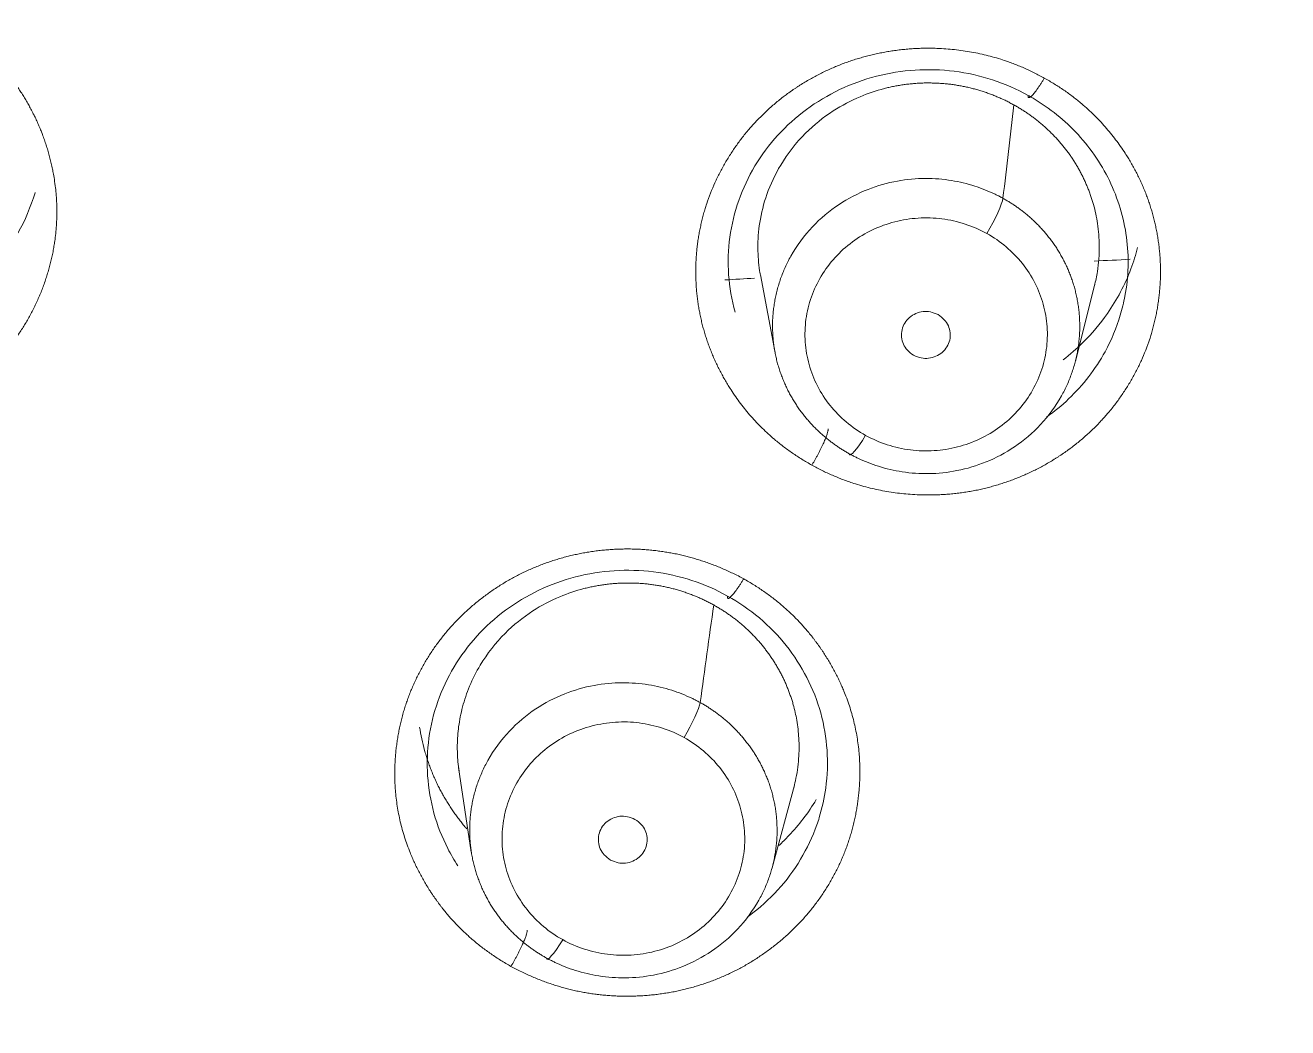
# Model space of a CAD drawing. Extents: x 6534 to 7663, y 0 to 827.
# Drawn here: x 7075.9 to 7087.56, y 495.25 to 504.51 of the extents above; entities that cross this region are included whole.
import ezdxf

# ---------------------------------------------------------------- set-up
doc = ezdxf.new("R2010")
doc.units = 0
doc.header["$LTSCALE"] = 30
doc.header["$MEASUREMENT"] = 0
doc.layers.add('1', color=7, linetype='CONTINUOUS')

msp = doc.modelspace()

# ---------------------------------------------------------------- linework, layer by layer
at = {"layer": '1', "color": 7, "linetype": 'Continuous', "lineweight": 18}
for p, q in [((7082.691, 502.205), (7082.827, 501.486)), ((7085.601, 501.409), (7085.781, 502.119)), ((7079.903, 497.655), (7080.021, 496.874)), ((7082.799, 496.727), (7083.006, 497.491))]:
    msp.add_line(p, q, dxfattribs=at)
at = {"layer": '1', "color": 7, "linetype": 'Continuous', "lineweight": 13}
msp.add_line((7083.513, 500.552), (7083.513, 500.553), dxfattribs=at)
at = {"layer": '1', "color": 7, "linetype": 'Continuous', "lineweight": 18}
for centre, major_axis, ratio, start_param, end_param in [((7103.394, 533.307), (-60.5, 0), 0.961466, 4.72417, 7.004197), ((7103.394, 533.445), (-59.925, 0), 0.961466, 4.712389, 7.853982), ((7103.394, 533.445), (60, 0), 0.961466, 1.582577, 4.712389), ((7084.782, 502.67), (-0.146, -0.262), 0.137463, 1.328185, 2.818886), ((7083.663, 500.806), (0.146, 0.262), 0.137512, 2.943932, 4.469525), ((7081.986, 498.014), (-0.146, -0.262), 0.137566, 1.328478, 2.801374), ((7080.865, 496.147), (0.146, 0.262), 0.137615, 2.926683, 4.469345)]:
    msp.add_ellipse(centre, major_axis=major_axis, ratio=ratio, start_param=start_param, end_param=end_param, dxfattribs=at)
at = {"layer": '1', "color": 7, "linetype": 'Continuous', "lineweight": 13}
for centre, major_axis, start_param, end_param in [((7103.394, 533.307), (59.425, 0), 1.570796, 4.70194), ((7103.394, 533.307), (57.948, 0), 1.579187, 4.712389), ((7103.394, 533.352), (57.403, 0), 1.579486, 4.712389)]:
    msp.add_ellipse(centre, major_axis=major_axis, ratio=0.961466, start_param=start_param, end_param=end_param, dxfattribs=at)
for points, degree, knots in [([(7075.481, 504.326), (7075.801, 504.046), (7075.979, 503.686), (7076.07, 503.503), (7076.177, 503.104), (7076.213, 502.495), (7076.067, 502.101), (7075.921, 501.706), (7075.632, 501.4), (7075.345, 501.097), (7074.956, 500.921), (7074.571, 500.747), (7074.146, 500.727), (7073.936, 500.717), (7073.518, 500.777), (7073.32, 500.845), (7072.932, 500.977), (7072.605, 501.255)], 2, [0, 0, 0, 0.125, 0.125, 0.1875, 0.25, 0.375, 0.375, 0.5, 0.5, 0.625, 0.625, 0.75, 0.75, 0.8125, 0.875, 0.875, 1, 1, 1]), ([(7083.167, 500.448), (7082.797, 500.653), (7082.412, 501.137), (7082.223, 501.502), (7082.113, 501.894), (7082.085, 502.3), (7082.112, 502.502), (7082.167, 502.91), (7082.599, 503.627), (7082.941, 503.878), (7083.109, 504.001), (7083.489, 504.179), (7083.895, 504.282), (7084.108, 504.295), (7084.318, 504.307), (7084.945, 504.228), (7085.314, 504.023)], 2, [0, 0, 0, 0.125, 0.1875, 0.25, 0.3125, 0.375, 0.375, 0.5, 0.625, 0.625, 0.6875, 0.75, 0.8125, 0.8125, 0.875, 1, 1, 1]), ([(7085.314, 504.023), (7085.684, 503.818), (7086.069, 503.334), (7086.258, 502.969), (7086.368, 502.577), (7086.397, 502.171), (7086.369, 501.969), (7086.314, 501.561), (7085.883, 500.844), (7085.541, 500.593), (7085.373, 500.47), (7084.993, 500.292), (7084.587, 500.188), (7084.373, 500.176), (7084.163, 500.164), (7083.536, 500.243), (7083.167, 500.448)], 2, [0, 0, 0, 0.125, 0.1875, 0.25, 0.3125, 0.375, 0.375, 0.5, 0.625, 0.625, 0.6875, 0.75, 0.8125, 0.8125, 0.875, 1, 1, 1]), ([(7083.663, 500.723), (7083.599, 500.758), (7083.54, 500.8), (7083.429, 500.893), (7083.379, 500.944), (7083.29, 501.056), (7083.251, 501.116), (7083.186, 501.243), (7083.16, 501.309), (7083.122, 501.445), (7083.11, 501.515), (7083.101, 501.655), (7083.103, 501.726), (7083.122, 501.866), (7083.139, 501.935), (7083.186, 502.068), (7083.217, 502.133), (7083.29, 502.255), (7083.333, 502.312), (7083.429, 502.418), (7083.483, 502.467), (7083.599, 502.552), (7083.662, 502.59), (7083.793, 502.652), (7083.862, 502.677), (7084.004, 502.713), (7084.076, 502.725), (7084.223, 502.734), (7084.296, 502.732), (7084.441, 502.714), (7084.513, 502.697), (7084.652, 502.652), (7084.719, 502.623), (7084.783, 502.588)], 3, [0, 0, 0, 0, 0.0625, 0.0625, 0.125, 0.125, 0.1875, 0.1875, 0.25, 0.25, 0.3125, 0.3125, 0.375, 0.375, 0.4375, 0.4375, 0.5, 0.5, 0.5625, 0.5625, 0.625, 0.625, 0.6875, 0.6875, 0.75, 0.75, 0.8125, 0.8125, 0.875, 0.875, 0.9375, 0.9375, 1, 1, 1, 1]), ([(7084.783, 502.588), (7084.846, 502.553), (7084.906, 502.511), (7085.016, 502.418), (7085.066, 502.367), (7085.156, 502.255), (7085.194, 502.195), (7085.259, 502.068), (7085.285, 502.002), (7085.323, 501.866), (7085.335, 501.796), (7085.345, 501.656), (7085.342, 501.585), (7085.323, 501.445), (7085.306, 501.376), (7085.259, 501.243), (7085.229, 501.178), (7085.156, 501.056), (7085.113, 500.999), (7085.016, 500.893), (7084.962, 500.844), (7084.846, 500.759), (7084.784, 500.721), (7084.652, 500.659), (7084.583, 500.634), (7084.442, 500.598), (7084.369, 500.586), (7084.223, 500.577), (7084.149, 500.579), (7084.004, 500.597), (7083.932, 500.614), (7083.793, 500.659), (7083.726, 500.688), (7083.663, 500.723)], 3, [0, 0, 0, 0, 0.0625, 0.0625, 0.125, 0.125, 0.1875, 0.1875, 0.25, 0.25, 0.3125, 0.3125, 0.375, 0.375, 0.4375, 0.4375, 0.5, 0.5, 0.5625, 0.5625, 0.625, 0.625, 0.6875, 0.6875, 0.75, 0.75, 0.8125, 0.8125, 0.875, 0.875, 0.9375, 0.9375, 1, 1, 1, 1]), ([(7086.016, 501.832), (7085.981, 501.716), (7085.863, 501.433), (7085.619, 501.117), (7085.407, 500.943), (7085.335, 500.892)], 3, [0, 0, 0, 0, 0.311021, 0.778639, 1, 1, 1, 1]), ([(7080.387, 495.818), (7080.014, 496.028), (7079.762, 496.345), (7079.634, 496.506), (7079.442, 496.875), (7079.276, 497.463), (7079.333, 497.877), (7079.391, 498.293), (7079.607, 498.65), (7079.822, 499.004), (7080.165, 499.254), (7080.504, 499.502), (7080.916, 499.606), (7081.118, 499.657), (7081.54, 499.682), (7081.748, 499.655), (7082.156, 499.603), (7082.537, 499.398)], 2, [0, 0, 0, 0.125, 0.125, 0.1875, 0.25, 0.375, 0.375, 0.5, 0.5, 0.625, 0.625, 0.75, 0.75, 0.8125, 0.875, 0.875, 1, 1, 1]), ([(7082.537, 499.398), (7082.91, 499.188), (7083.162, 498.871), (7083.29, 498.71), (7083.482, 498.341), (7083.648, 497.753), (7083.591, 497.339), (7083.534, 496.923), (7083.317, 496.566), (7083.102, 496.212), (7082.759, 495.962), (7082.42, 495.714), (7082.008, 495.61), (7081.806, 495.559), (7081.384, 495.534), (7081.176, 495.56), (7080.768, 495.612), (7080.387, 495.818)], 2, [0, 0, 0, 0.125, 0.125, 0.1875, 0.25, 0.375, 0.375, 0.5, 0.5, 0.625, 0.625, 0.75, 0.75, 0.8125, 0.875, 0.875, 1, 1, 1]), ([(7080.865, 496.065), (7080.802, 496.1), (7080.742, 496.141), (7080.632, 496.234), (7080.581, 496.286), (7080.492, 496.398), (7080.453, 496.458), (7080.388, 496.585), (7080.362, 496.651), (7080.324, 496.787), (7080.312, 496.857), (7080.303, 496.998), (7080.305, 497.069), (7080.325, 497.209), (7080.341, 497.278), (7080.388, 497.411), (7080.419, 497.476), (7080.492, 497.598), (7080.535, 497.655), (7080.632, 497.761), (7080.686, 497.81), (7080.802, 497.896), (7080.865, 497.933), (7080.996, 497.996), (7081.065, 498.021), (7081.207, 498.057), (7081.28, 498.069), (7081.426, 498.078), (7081.5, 498.076), (7081.645, 498.057), (7081.717, 498.041), (7081.856, 497.996), (7081.923, 497.967), (7081.986, 497.932)], 3, [0, 0, 0, 0, 0.0625, 0.0625, 0.125, 0.125, 0.1875, 0.1875, 0.25, 0.25, 0.3125, 0.3125, 0.375, 0.375, 0.4375, 0.4375, 0.5, 0.5, 0.5625, 0.5625, 0.625, 0.625, 0.6875, 0.6875, 0.75, 0.75, 0.8125, 0.8125, 0.875, 0.875, 0.9375, 0.9375, 1, 1, 1, 1]), ([(7081.986, 497.932), (7082.05, 497.896), (7082.11, 497.855), (7082.22, 497.762), (7082.271, 497.71), (7082.36, 497.598), (7082.399, 497.538), (7082.464, 497.411), (7082.489, 497.345), (7082.527, 497.209), (7082.539, 497.139), (7082.549, 496.998), (7082.547, 496.927), (7082.527, 496.788), (7082.511, 496.719), (7082.463, 496.585), (7082.433, 496.52), (7082.36, 496.398), (7082.317, 496.341), (7082.22, 496.235), (7082.166, 496.186), (7082.05, 496.1), (7081.987, 496.063), (7081.856, 496), (7081.787, 495.975), (7081.645, 495.939), (7081.572, 495.927), (7081.426, 495.918), (7081.352, 495.92), (7081.207, 495.939), (7081.135, 495.955), (7080.996, 496), (7080.929, 496.029), (7080.865, 496.065)], 3, [0, 0, 0, 0, 0.0625, 0.0625, 0.125, 0.125, 0.1875, 0.1875, 0.25, 0.25, 0.3125, 0.3125, 0.375, 0.375, 0.4375, 0.4375, 0.5, 0.5, 0.5625, 0.5625, 0.625, 0.625, 0.6875, 0.6875, 0.75, 0.75, 0.8125, 0.8125, 0.875, 0.875, 0.9375, 0.9375, 1, 1, 1, 1]), ([(7079.897, 496.746), (7079.863, 496.798), (7079.832, 496.852), (7079.75, 497.011), (7079.708, 497.121), (7079.676, 497.233)], 3, [0, 0, 0, 0, 0.344477, 0.344477, 1, 1, 1, 1]), ([(7083.235, 497.193), (7083.228, 497.17), (7083.221, 497.148), (7083.174, 497.015), (7083.123, 496.908), (7083.002, 496.706), (7082.931, 496.611), (7082.772, 496.436), (7082.683, 496.356), (7082.582, 496.281), (7082.576, 496.277), (7082.571, 496.273)], 3, [0, 0, 0, 0, 0.0625, 0.0625, 0.369249, 0.369249, 0.675997, 0.675997, 0.982746, 0.982746, 1, 1, 1, 1])]:
    msp.add_open_spline(points, degree=degree, knots=knots, dxfattribs=at)
at = {"layer": '1', "color": 7, "linetype": 'Continuous', "lineweight": 18}
for points, knots in [([(7082.457, 501.862), (7082.425, 501.974), (7082.406, 502.09), (7082.39, 502.322), (7082.394, 502.439), (7082.425, 502.669), (7082.453, 502.783), (7082.531, 503.004), (7082.581, 503.11), (7082.702, 503.312), (7082.772, 503.407), (7082.932, 503.582), (7083.02, 503.662), (7083.212, 503.803), (7083.315, 503.865), (7083.532, 503.968), (7083.646, 504.01), (7083.879, 504.07), (7083.999, 504.089), (7084.241, 504.104), (7084.362, 504.101), (7084.602, 504.071), (7084.72, 504.044), (7084.949, 503.969), (7085.06, 503.921), (7085.165, 503.863)], [0, 0, 0, 0, 0.083333, 0.083333, 0.166667, 0.166667, 0.25, 0.25, 0.333333, 0.333333, 0.416667, 0.416667, 0.5, 0.5, 0.583333, 0.583333, 0.666667, 0.666667, 0.75, 0.75, 0.833333, 0.833333, 0.916667, 0.916667, 1, 1, 1, 1]), ([(7082.694, 502.189), (7082.69, 502.207), (7082.676, 502.294), (7082.662, 502.461), (7082.68, 502.699), (7082.746, 502.961), (7082.88, 503.246), (7083.088, 503.511), (7083.345, 503.719), (7083.596, 503.851), (7083.768, 503.909), (7083.858, 503.932), (7083.879, 503.937), (7083.901, 503.942), (7083.922, 503.946), (7083.944, 503.95), (7083.965, 503.954), (7083.987, 503.958), (7084.009, 503.961), (7084.03, 503.964), (7084.052, 503.967), (7084.074, 503.969), (7084.095, 503.971), (7084.117, 503.973), (7084.139, 503.975), (7084.16, 503.976), (7084.182, 503.977), (7084.204, 503.978), (7084.225, 503.978), (7084.247, 503.978), (7084.268, 503.978), (7084.29, 503.977), (7084.311, 503.977), (7084.333, 503.976), (7084.354, 503.974), (7084.376, 503.973), (7084.397, 503.971), (7084.418, 503.969), (7084.44, 503.967), (7084.461, 503.964), (7084.482, 503.961), (7084.503, 503.958), (7084.524, 503.954), (7084.545, 503.95), (7084.566, 503.946), (7084.586, 503.942), (7084.607, 503.938), (7084.628, 503.933), (7084.648, 503.928), (7084.668, 503.922), (7084.689, 503.917), (7084.709, 503.911), (7084.729, 503.905), (7084.749, 503.899), (7084.769, 503.892), (7084.789, 503.885), (7084.808, 503.878), (7084.828, 503.871), (7084.847, 503.863), (7084.866, 503.855), (7084.885, 503.847), (7084.904, 503.839), (7084.923, 503.831), (7084.942, 503.822), (7084.96, 503.813), (7084.979, 503.804), (7084.997, 503.794), (7085.015, 503.785), (7085.027, 503.778), (7085.033, 503.775)], [0, 0, 0, 0, 0.016148, 0.076472, 0.145496, 0.22322, 0.30964, 0.416252, 0.509295, 0.588737, 0.654551, 0.6607, 0.666843, 0.672978, 0.679108, 0.68523, 0.691345, 0.697454, 0.703556, 0.709651, 0.71574, 0.721821, 0.727896, 0.733964, 0.740025, 0.74608, 0.752128, 0.758169, 0.764203, 0.77023, 0.776251, 0.782265, 0.788272, 0.794272, 0.800266, 0.806252, 0.812232, 0.818205, 0.824172, 0.830131, 0.836084, 0.84203, 0.847969, 0.853901, 0.859827, 0.865746, 0.871658, 0.877563, 0.883461, 0.889353, 0.895238, 0.901116, 0.906987, 0.912851, 0.918709, 0.92456, 0.930404, 0.936241, 0.942071, 0.947895, 0.953711, 0.959521, 0.965324, 0.971121, 0.97691, 0.982693, 0.988469, 0.994238, 1, 1, 1, 1]), ([(7085.165, 503.863), (7085.17, 503.86), (7085.332, 503.769), (7085.627, 503.539), (7085.942, 503.087), (7086.102, 502.557), (7086.091, 502.127), (7086.033, 501.891), (7086.016, 501.832)], [0, 0, 0, 0, 0.008066, 0.229473, 0.459933, 0.691304, 0.922529, 1, 1, 1, 1]), ([(7085.033, 503.775), (7085.044, 503.769), (7085.067, 503.756), (7085.099, 503.736), (7085.132, 503.716), (7085.164, 503.694), (7085.195, 503.672), (7085.226, 503.649), (7085.256, 503.625), (7085.286, 503.601), (7085.315, 503.575), (7085.344, 503.549), (7085.372, 503.522), (7085.399, 503.495), (7085.426, 503.467), (7085.452, 503.438), (7085.477, 503.408), (7085.502, 503.378), (7085.526, 503.347), (7085.549, 503.315), (7085.571, 503.283), (7085.592, 503.25), (7085.613, 503.217), (7085.632, 503.183), (7085.651, 503.148), (7085.669, 503.113), (7085.686, 503.077), (7085.702, 503.041), (7085.717, 503.005), (7085.731, 502.968), (7085.745, 502.93), (7085.757, 502.893), (7085.781, 502.81), (7085.811, 502.671), (7085.827, 502.463), (7085.813, 502.269), (7085.788, 502.147), (7085.777, 502.104)], [0, 0, 0, 0, 0.019079, 0.0382, 0.057364, 0.076569, 0.095816, 0.115106, 0.134438, 0.153811, 0.173227, 0.192684, 0.212184, 0.231726, 0.251309, 0.270935, 0.290602, 0.310312, 0.330063, 0.349857, 0.369692, 0.389569, 0.409489, 0.42945, 0.449453, 0.469497, 0.489584, 0.509713, 0.529883, 0.550095, 0.570349, 0.590645, 0.610982, 0.702219, 0.8089, 0.931007, 1, 1, 1, 1]), ([(7084.932, 502.913), (7084.927, 502.916), (7084.916, 502.921), (7084.9, 502.93), (7084.885, 502.938), (7084.869, 502.946), (7084.8, 502.979), (7084.666, 503.032), (7084.452, 503.084), (7084.211, 503.103), (7083.949, 503.079), (7083.675, 503.001), (7083.405, 502.861), (7083.158, 502.653), (7083.015, 502.46), (7082.945, 502.327), (7082.92, 502.275), (7082.898, 502.223), (7082.878, 502.171), (7082.861, 502.118), (7082.846, 502.065), (7082.833, 502.012), (7082.823, 501.96), (7082.815, 501.907), (7082.809, 501.855), (7082.805, 501.803), (7082.803, 501.751), (7082.804, 501.7), (7082.806, 501.65), (7082.81, 501.6), (7082.816, 501.551), (7082.824, 501.502), (7082.833, 501.455), (7082.844, 501.408), (7082.857, 501.362), (7082.871, 501.317), (7082.887, 501.273), (7082.903, 501.23), (7082.922, 501.188), (7082.941, 501.148), (7082.961, 501.108), (7082.983, 501.069), (7083.006, 501.032), (7083.029, 500.995), (7083.053, 500.96), (7083.079, 500.926), (7083.105, 500.893), (7083.131, 500.862), (7083.158, 500.831), (7083.186, 500.802), (7083.214, 500.774), (7083.243, 500.747), (7083.272, 500.721), (7083.302, 500.696), (7083.331, 500.672), (7083.361, 500.65), (7083.391, 500.628), (7083.422, 500.608), (7083.452, 500.588), (7083.482, 500.57), (7083.503, 500.558), (7083.513, 500.552)], [0, 0, 0, 0, 0.004118, 0.008173, 0.012166, 0.016096, 0.019964, 0.064383, 0.113604, 0.167623, 0.226438, 0.290046, 0.358445, 0.431632, 0.509603, 0.522984, 0.536245, 0.549384, 0.562403, 0.575301, 0.588078, 0.600734, 0.613269, 0.625684, 0.637977, 0.65015, 0.662202, 0.674132, 0.685942, 0.697631, 0.709199, 0.720647, 0.731973, 0.743178, 0.754263, 0.765226, 0.776069, 0.78679, 0.797391, 0.807871, 0.818229, 0.828467, 0.838584, 0.84858, 0.858455, 0.868209, 0.877841, 0.887353, 0.896744, 0.906015, 0.915164, 0.924192, 0.933099, 0.941885, 0.95055, 0.959094, 0.967517, 0.975819, 0.984001, 0.992061, 1, 1, 1, 1]), ([(7075.43, 502.087), (7075.475, 502.127), (7075.63, 502.278), (7075.839, 502.566), (7075.952, 502.835), (7075.991, 502.965), (7075.991, 502.965)], [0, 0, 0, 0, 0.169003, 0.612319, 0.999179, 1, 1, 1, 1]), ([(7083.513, 500.552), (7083.518, 500.55), (7083.528, 500.544), (7083.544, 500.536), (7083.559, 500.528), (7083.575, 500.52), (7083.648, 500.485), (7083.787, 500.43), (7084.007, 500.379), (7084.252, 500.362), (7084.515, 500.39), (7084.786, 500.471), (7085.051, 500.612), (7085.292, 500.818), (7085.431, 501.008), (7085.5, 501.138), (7085.525, 501.19), (7085.547, 501.242), (7085.567, 501.294), (7085.584, 501.347), (7085.599, 501.399), (7085.612, 501.452), (7085.622, 501.505), (7085.63, 501.557), (7085.636, 501.609), (7085.64, 501.661), (7085.642, 501.713), (7085.641, 501.764), (7085.639, 501.814), (7085.635, 501.864), (7085.629, 501.913), (7085.621, 501.962), (7085.612, 502.009), (7085.601, 502.056), (7085.589, 502.102), (7085.574, 502.147), (7085.559, 502.191), (7085.542, 502.234), (7085.524, 502.275), (7085.505, 502.316), (7085.484, 502.356), (7085.463, 502.395), (7085.44, 502.432), (7085.417, 502.469), (7085.392, 502.504), (7085.367, 502.538), (7085.341, 502.571), (7085.315, 502.603), (7085.287, 502.633), (7085.26, 502.663), (7085.231, 502.691), (7085.203, 502.718), (7085.173, 502.744), (7085.144, 502.769), (7085.114, 502.793), (7085.084, 502.815), (7085.054, 502.837), (7085.024, 502.857), (7084.993, 502.877), (7084.963, 502.895), (7084.942, 502.907), (7084.932, 502.913)], [0, 0, 0, 0, 0.00393, 0.007893, 0.011888, 0.015916, 0.019977, 0.066372, 0.117003, 0.171868, 0.230964, 0.294287, 0.361835, 0.433603, 0.509587, 0.522943, 0.53618, 0.549297, 0.562294, 0.575171, 0.587928, 0.600566, 0.613084, 0.625482, 0.63776, 0.649918, 0.661956, 0.673875, 0.685674, 0.697353, 0.708912, 0.720351, 0.731671, 0.742871, 0.753951, 0.764911, 0.775752, 0.786473, 0.797074, 0.807555, 0.817916, 0.828158, 0.83828, 0.848282, 0.858164, 0.867927, 0.87757, 0.887093, 0.896497, 0.90578, 0.914944, 0.923989, 0.932913, 0.941718, 0.950403, 0.958969, 0.967414, 0.97574, 0.983947, 0.992033, 1, 1, 1, 1]), ([(7085.488, 501.421), (7085.552, 501.47), (7085.702, 501.601), (7085.931, 501.872), (7086.092, 502.177), (7086.159, 502.391), (7086.176, 502.458)], [0, 0, 0, 0, 0.189087, 0.465611, 0.834659, 1, 1, 1, 1]), ([(7079.676, 497.233), (7079.645, 497.346), (7079.625, 497.461), (7079.61, 497.694), (7079.614, 497.811), (7079.645, 498.042), (7079.673, 498.156), (7079.751, 498.376), (7079.801, 498.483), (7079.922, 498.685), (7079.993, 498.78), (7080.152, 498.956), (7080.241, 499.036), (7080.433, 499.178), (7080.536, 499.24), (7080.753, 499.344), (7080.867, 499.385), (7081.101, 499.446), (7081.221, 499.465), (7081.462, 499.481), (7081.584, 499.477), (7081.824, 499.447), (7081.942, 499.42), (7082.171, 499.346), (7082.282, 499.298), (7082.387, 499.239)], [0, 0, 0, 0, 0.083333, 0.083333, 0.166667, 0.166667, 0.25, 0.25, 0.333333, 0.333333, 0.416667, 0.416667, 0.5, 0.5, 0.583333, 0.583333, 0.666667, 0.666667, 0.75, 0.75, 0.833333, 0.833333, 0.916667, 0.916667, 1, 1, 1, 1]), ([(7079.908, 497.621), (7079.904, 497.65), (7079.894, 497.73), (7079.889, 497.867), (7079.901, 498.038), (7079.938, 498.22), (7080.002, 498.412), (7080.122, 498.648), (7080.312, 498.892), (7080.57, 499.1), (7080.821, 499.232), (7080.993, 499.29), (7081.083, 499.313), (7081.105, 499.318), (7081.126, 499.323), (7081.148, 499.327), (7081.169, 499.331), (7081.191, 499.335), (7081.213, 499.339), (7081.234, 499.342), (7081.256, 499.345), (7081.277, 499.348), (7081.299, 499.35), (7081.321, 499.352), (7081.342, 499.354), (7081.364, 499.356), (7081.386, 499.357), (7081.408, 499.358), (7081.429, 499.359), (7081.451, 499.359), (7081.472, 499.359), (7081.494, 499.359), (7081.516, 499.359), (7081.537, 499.358), (7081.559, 499.357), (7081.58, 499.356), (7081.602, 499.354), (7081.623, 499.352), (7081.644, 499.35), (7081.665, 499.348), (7081.687, 499.345), (7081.708, 499.342), (7081.729, 499.339), (7081.75, 499.335), (7081.771, 499.332), (7081.792, 499.328), (7081.812, 499.323), (7081.833, 499.319), (7081.854, 499.314), (7081.874, 499.309), (7081.895, 499.304), (7081.915, 499.298), (7081.935, 499.292), (7081.955, 499.286), (7081.975, 499.28), (7081.995, 499.273), (7082.015, 499.266), (7082.034, 499.259), (7082.054, 499.252), (7082.073, 499.244), (7082.093, 499.237), (7082.112, 499.229), (7082.131, 499.22), (7082.15, 499.212), (7082.168, 499.203), (7082.187, 499.194), (7082.205, 499.185), (7082.223, 499.176), (7082.242, 499.166), (7082.254, 499.159), (7082.26, 499.156)], [0, 0, 0, 0, 0.025456, 0.071066, 0.121189, 0.175826, 0.23498, 0.298654, 0.406997, 0.501556, 0.582288, 0.649156, 0.655402, 0.66164, 0.667872, 0.674097, 0.680315, 0.686526, 0.69273, 0.698928, 0.705118, 0.711302, 0.717478, 0.723648, 0.729811, 0.735967, 0.742116, 0.748259, 0.754394, 0.760523, 0.766644, 0.772759, 0.778867, 0.784968, 0.791062, 0.797149, 0.803229, 0.809303, 0.815369, 0.821429, 0.827482, 0.833527, 0.839566, 0.845598, 0.851623, 0.857641, 0.863652, 0.869657, 0.875654, 0.881645, 0.887628, 0.893605, 0.899575, 0.905537, 0.911493, 0.917442, 0.923384, 0.929319, 0.935247, 0.941169, 0.947083, 0.95299, 0.958891, 0.964784, 0.970671, 0.976551, 0.982423, 0.988289, 0.994148, 1, 1, 1, 1]), ([(7082.26, 499.156), (7082.271, 499.15), (7082.293, 499.137), (7082.326, 499.117), (7082.358, 499.097), (7082.39, 499.075), (7082.422, 499.053), (7082.453, 499.03), (7082.483, 499.006), (7082.513, 498.982), (7082.542, 498.956), (7082.571, 498.93), (7082.599, 498.903), (7082.626, 498.876), (7082.653, 498.847), (7082.679, 498.818), (7082.704, 498.789), (7082.728, 498.758), (7082.752, 498.727), (7082.775, 498.696), (7082.797, 498.663), (7082.819, 498.631), (7082.839, 498.597), (7082.859, 498.563), (7082.878, 498.528), (7082.896, 498.493), (7082.913, 498.458), (7082.929, 498.422), (7082.944, 498.385), (7082.958, 498.348), (7082.971, 498.311), (7082.984, 498.273), (7083.005, 498.201), (7083.031, 498.085), (7083.05, 497.919), (7083.049, 497.73), (7083.026, 497.574), (7083.004, 497.483), (7082.997, 497.459)], [0, 0, 0, 0, 0.018833, 0.037707, 0.056623, 0.07558, 0.09458, 0.11362, 0.132703, 0.151827, 0.170992, 0.1902, 0.209448, 0.228738, 0.24807, 0.267443, 0.286858, 0.306314, 0.325812, 0.345351, 0.364931, 0.384553, 0.404216, 0.423921, 0.443667, 0.463454, 0.483283, 0.503153, 0.523064, 0.543017, 0.563011, 0.583046, 0.603122, 0.677157, 0.761806, 0.857058, 0.9629, 1, 1, 1, 1]), ([(7082.387, 499.239), (7082.492, 499.181), (7082.591, 499.113), (7082.773, 498.959), (7082.856, 498.874), (7083.003, 498.689), (7083.067, 498.59), (7083.174, 498.381), (7083.217, 498.271), (7083.28, 498.046), (7083.299, 497.93), (7083.315, 497.698), (7083.311, 497.581), (7083.282, 497.373), (7083.262, 497.282), (7083.235, 497.193)], [0, 0, 0, 0, 0.14714, 0.14714, 0.29428, 0.29428, 0.44142, 0.44142, 0.58856, 0.58856, 0.7357, 0.7357, 0.88284, 0.88284, 1, 1, 1, 1]), ([(7082.136, 498.255), (7082.131, 498.257), (7082.12, 498.263), (7082.105, 498.271), (7082.089, 498.279), (7082.074, 498.287), (7082.004, 498.321), (7081.868, 498.375), (7081.652, 498.426), (7081.41, 498.445), (7081.147, 498.42), (7080.874, 498.342), (7080.605, 498.202), (7080.359, 497.995), (7080.217, 497.802), (7080.147, 497.67), (7080.122, 497.618), (7080.1, 497.566), (7080.08, 497.514), (7080.063, 497.461), (7080.048, 497.408), (7080.035, 497.355), (7080.025, 497.303), (7080.017, 497.25), (7080.011, 497.198), (7080.007, 497.146), (7080.006, 497.094), (7080.006, 497.043), (7080.008, 496.993), (7080.012, 496.943), (7080.018, 496.894), (7080.026, 496.845), (7080.035, 496.797), (7080.046, 496.751), (7080.059, 496.705), (7080.073, 496.66), (7080.089, 496.616), (7080.106, 496.573), (7080.124, 496.531), (7080.143, 496.49), (7080.164, 496.451), (7080.185, 496.412), (7080.208, 496.374), (7080.231, 496.338), (7080.256, 496.303), (7080.281, 496.269), (7080.307, 496.236), (7080.334, 496.204), (7080.361, 496.174), (7080.389, 496.144), (7080.417, 496.116), (7080.446, 496.089), (7080.475, 496.063), (7080.504, 496.038), (7080.534, 496.015), (7080.564, 495.992), (7080.594, 495.971), (7080.624, 495.95), (7080.654, 495.931), (7080.685, 495.912), (7080.705, 495.901), (7080.715, 495.895)], [0, 0, 0, 0, 0.004015, 0.007996, 0.011942, 0.015855, 0.019734, 0.064711, 0.114332, 0.168596, 0.227502, 0.291048, 0.359234, 0.432056, 0.509512, 0.522903, 0.536174, 0.549323, 0.562352, 0.575259, 0.588045, 0.600709, 0.613253, 0.625675, 0.637976, 0.650156, 0.662214, 0.674151, 0.685967, 0.697662, 0.709235, 0.720687, 0.732018, 0.743227, 0.754315, 0.765282, 0.776127, 0.786851, 0.797454, 0.807935, 0.818295, 0.828533, 0.83865, 0.848646, 0.85852, 0.868273, 0.877905, 0.887415, 0.896804, 0.906071, 0.915217, 0.924242, 0.933145, 0.941927, 0.950587, 0.959126, 0.967544, 0.97584, 0.984015, 0.992068, 1, 1, 1, 1]), ([(7080.715, 495.895), (7080.721, 495.892), (7080.731, 495.887), (7080.746, 495.879), (7080.762, 495.871), (7080.777, 495.863), (7080.849, 495.828), (7080.987, 495.774), (7081.205, 495.722), (7081.45, 495.705), (7081.713, 495.731), (7081.985, 495.811), (7082.251, 495.952), (7082.494, 496.158), (7082.634, 496.349), (7082.704, 496.48), (7082.729, 496.531), (7082.751, 496.583), (7082.77, 496.635), (7082.788, 496.688), (7082.803, 496.74), (7082.815, 496.793), (7082.826, 496.846), (7082.834, 496.898), (7082.84, 496.95), (7082.844, 497.002), (7082.846, 497.054), (7082.845, 497.105), (7082.843, 497.155), (7082.839, 497.205), (7082.833, 497.254), (7082.826, 497.303), (7082.816, 497.35), (7082.805, 497.397), (7082.793, 497.443), (7082.779, 497.488), (7082.763, 497.532), (7082.746, 497.575), (7082.728, 497.617), (7082.709, 497.658), (7082.688, 497.697), (7082.667, 497.736), (7082.644, 497.774), (7082.621, 497.81), (7082.596, 497.845), (7082.571, 497.879), (7082.545, 497.912), (7082.519, 497.944), (7082.491, 497.975), (7082.464, 498.004), (7082.435, 498.032), (7082.407, 498.06), (7082.377, 498.086), (7082.348, 498.111), (7082.318, 498.134), (7082.288, 498.157), (7082.258, 498.179), (7082.227, 498.199), (7082.197, 498.219), (7082.167, 498.237), (7082.146, 498.249), (7082.136, 498.255)], [0, 0, 0, 0, 0.003927, 0.007866, 0.011819, 0.015784, 0.019761, 0.065641, 0.115908, 0.170561, 0.229595, 0.293007, 0.360793, 0.432948, 0.509466, 0.522824, 0.536063, 0.549181, 0.56218, 0.575058, 0.587817, 0.600456, 0.612976, 0.625375, 0.637655, 0.649815, 0.661855, 0.673775, 0.685576, 0.697257, 0.708818, 0.720259, 0.73158, 0.742782, 0.753864, 0.764827, 0.775669, 0.786392, 0.796995, 0.807479, 0.817843, 0.828087, 0.838211, 0.848216, 0.858102, 0.867867, 0.877513, 0.887039, 0.896446, 0.905733, 0.914901, 0.923949, 0.932877, 0.941686, 0.950375, 0.958945, 0.967395, 0.975726, 0.983937, 0.992028, 1, 1, 1, 1]), ([(7079.543, 498.029), (7079.554, 497.956), (7079.572, 497.876), (7079.596, 497.79), (7079.603, 497.767), (7079.61, 497.744), (7079.617, 497.722), (7079.625, 497.7), (7079.633, 497.678), (7079.641, 497.656), (7079.649, 497.634), (7079.658, 497.612), (7079.667, 497.59), (7079.676, 497.569), (7079.686, 497.547), (7079.695, 497.526), (7079.705, 497.505), (7079.715, 497.484), (7079.726, 497.463), (7079.737, 497.443), (7079.748, 497.422), (7079.759, 497.402), (7079.77, 497.382), (7079.782, 497.362), (7079.794, 497.342), (7079.806, 497.322), (7079.818, 497.303), (7079.831, 497.283), (7079.844, 497.264), (7079.857, 497.245), (7079.87, 497.226), (7079.884, 497.208), (7079.898, 497.189), (7079.911, 497.171), (7079.926, 497.153), (7079.94, 497.135), (7079.954, 497.117), (7079.968, 497.101), (7079.976, 497.092), (7079.979, 497.088)], [0, 0, 0, 0, 0.21214, 0.234694, 0.257221, 0.279721, 0.302193, 0.324639, 0.347057, 0.369448, 0.391813, 0.41415, 0.43646, 0.458743, 0.480999, 0.503228, 0.52543, 0.547605, 0.569753, 0.591874, 0.613968, 0.636035, 0.658075, 0.680089, 0.702075, 0.724035, 0.745967, 0.767873, 0.789752, 0.811604, 0.83343, 0.855228, 0.877, 0.898745, 0.920464, 0.942155, 0.96382, 0.985458, 1, 1, 1, 1]), ([(7082.861, 496.933), (7082.893, 496.963), (7082.973, 497.042), (7083.092, 497.182), (7083.171, 497.298), (7083.208, 497.359)], [0, 0, 0, 0, 0.236111, 0.607256, 1, 1, 1, 1])]:
    msp.add_open_spline(points, degree=3, knots=knots, dxfattribs=at)
at = {"layer": '1', "color": 7, "linetype": 'Continuous', "lineweight": 13}
for points, weights in [([(7085.314, 504.023), (7085.221, 503.867), (7085.157, 503.799), (7085.165, 503.863)], [1.19177800803, 0.936097978611, 0.936073999574, 1.19170607091]), ([(7083.167, 500.448), (7083.259, 500.6), (7083.321, 500.74), (7083.317, 500.784)], [1.17407055775, 0.936223395257, 0.942119086684, 1.19175763203]), ([(7082.537, 499.398), (7082.442, 499.24), (7082.378, 499.172), (7082.387, 499.239)], [1.19662772742, 0.934546608225, 0.934457454532, 1.19636026634]), ([(7080.387, 495.818), (7080.478, 495.969), (7080.54, 496.108), (7080.537, 496.153)], [1.16177838368, 0.935096547476, 0.946632514367, 1.19638628435])]:
    msp.add_rational_spline(points, weights, degree=3, dxfattribs=at)
for points in [[(7084.932, 502.913), (7084.949, 503.056), (7084.983, 503.344), (7085.016, 503.631), (7085.033, 503.775)], [(7086.107, 502.349), (7085.995, 502.343), (7085.884, 502.338), (7085.773, 502.333)], [(7082.638, 502.174), (7082.546, 502.169), (7082.454, 502.164), (7082.362, 502.159)], [(7082.136, 498.255), (7082.156, 498.405), (7082.198, 498.705), (7082.239, 499.006), (7082.26, 499.156)]]:
    msp.add_open_spline(points, degree=3, dxfattribs=at)
at = {"layer": '1', "color": 7, "linetype": 'Continuous', "lineweight": 18}
for points in [[(7084.332, 501.838), (7084.284, 501.861), (7084.194, 501.881), (7084.057, 501.821), (7083.986, 501.703), (7083.999, 501.558), (7084.062, 501.492), (7084.107, 501.463)], [(7084.107, 501.463), (7084.155, 501.44), (7084.245, 501.42), (7084.382, 501.48), (7084.454, 501.598), (7084.441, 501.743), (7084.378, 501.809), (7084.332, 501.838)], [(7081.533, 497.176), (7081.485, 497.199), (7081.394, 497.219), (7081.257, 497.159), (7081.185, 497.04), (7081.199, 496.895), (7081.262, 496.829), (7081.307, 496.8)], [(7081.307, 496.8), (7081.355, 496.777), (7081.445, 496.757), (7081.583, 496.817), (7081.655, 496.936), (7081.641, 497.081), (7081.578, 497.147), (7081.533, 497.176)]]:
    msp.add_open_spline(points, degree=3, dxfattribs=at)

doc.saveas('drawing.dxf')
